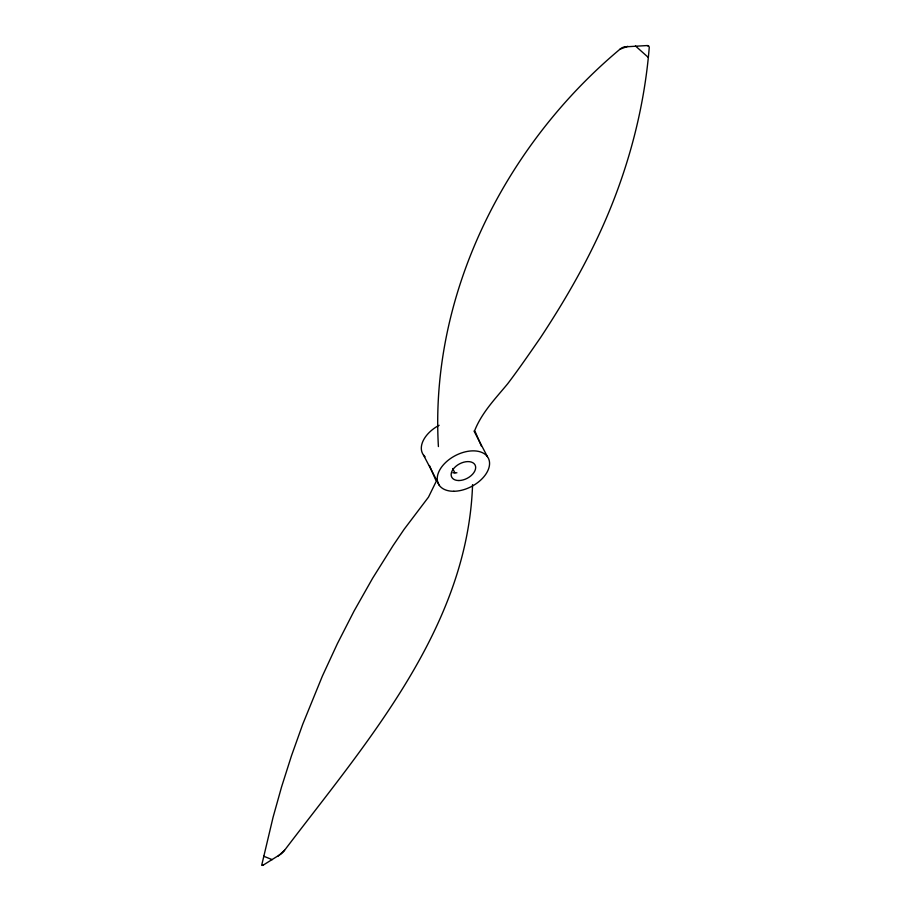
<?xml version="1.0" encoding="UTF-8"?>
<svg xmlns="http://www.w3.org/2000/svg" width="911" height="911" viewBox="0 0 911 911"><rect width="100%" height="100%" fill="white"/><g stroke="black" fill="none" stroke-linecap="round" stroke-linejoin="round"><path stroke-width="1.37" d="M472.57 484.618C467.764 627.577 366.677 742.066 284.551 850.305A10.511 4.453 -43.9 0 1 281.066 853.96L263.233 865.097L261.742 865.051L273.084 817.224L281.545 786.99L291.452 755.845L302.703 724.325L322.403 676.03L337.412 643.61L354.072 611.03L372.656 578.189L393.074 545.609L404.063 529.382L428.5 497.11L436.278 481.236L429.445 465.51M278.242 856.021L284.551 850.305M481.429 446.151L474.688 430.584C481.828 412.558 495.459 398.54 507.632 383.838C519.042 368.807 529.701 353.24 540.451 337.742C559.98 308.112 578.155 277.559 593.71 245.64C624.137 183.612 643.69 116.164 649.27 47.213L648.7 46.005L647.117 45.55L624.183 46.916A10.511 7.892 -5 0 0 619.981 49.217C504.819 145.498 429.582 294.891 438.407 446.572M619.981 49.217L627.759 46.313M262.22 865.45L263.233 865.097M452.869 472.82L456.901 472.786M647.117 45.55L648.484 45.869M263.678 856.226L272.241 859.654M635.502 46.005L648.199 57.336M474.005 431.017L487.385 456.605M452.665 468.561L454.942 472.923M423.49 455.044L439.421 485.517M425.061 456.764A28.082 17.446 -27.6 0 1 439.125 425.278M453.849 491.268A28.082 17.446 -27.6 0 0 489.275 460.75A28.082 17.446 -27.6 0 0 447.085 461.171A28.082 17.446 -27.6 0 0 453.849 491.268M458.928 480.541A13.164 8.176 -27.6 0 0 475.531 466.227A13.164 8.176 -27.6 0 0 455.751 466.432A13.164 8.176 -27.6 0 0 458.928 480.541"/></g></svg>
